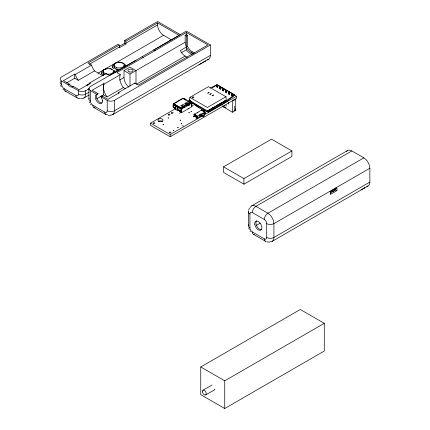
<?xml version="1.0" encoding="UTF-8"?>
<svg xmlns="http://www.w3.org/2000/svg" width="430" height="430" viewBox="0 0 430 430"><rect width="100%" height="100%" fill="white"/><g stroke="black" fill="none" stroke-linecap="round" stroke-linejoin="round"><path stroke-width="0.64" d="M88.929 88.558L88.929 98.997M204.658 114.289L204.658 115.81L203.143 116.686L201.337 115.675L200.977 113.934L203.132 115.159L204.658 114.289L202.901 113.24M248.432 225.707L248.432 211.861M197.257 116.401L197.257 116.82L197.762 116.396M182.798 106.565L188.27 103.404L186.964 104.506L188.652 105.259L188.652 104.78L187.931 104.366L186.964 104.506L182.798 106.565L183.777 107.194L182.417 108.22L181.578 109.677L181.283 112.681L180.385 112.139L179.724 113.606M184.524 107.167L184.534 105.914L183.803 106.747L183.809 107.231L184.524 107.167L183.803 106.747M181.283 112.681L181.352 108.656L173.655 103.566L173.096 105.028L173.129 107.161L175.569 108.742L173.607 107.285L173.553 104.071L182.922 98.534L191.597 103.888L191.85 106.549L191.823 102.625L183.75 98.314L182.755 98.228L173.655 103.566M216.526 86.527L216.548 85.237L216.36 87.053M219.558 88.935L219.59 86.994L219.402 88.811M222.606 90.692L222.638 88.757L222.45 90.569M225.653 92.45L225.685 90.515L225.497 92.326M228.701 94.208L228.733 92.273L228.54 94.084M231.743 95.965L231.775 94.03L231.587 95.847M222.272 106.151L232.431 112.23L232.829 100.706L232.528 100.233M228.62 104.146L228.749 102.254M188.797 102.292L190.001 102.496L190.759 103.404L189.227 105.173L188.56 105.162L184.303 107.71L182.417 108.22L173.553 104.071L175.462 106.597L175.789 109.483L177.219 110.311L177.525 107.672L177.966 107.828L178.063 110.161L180.175 111.752L180.788 110.832M175.789 109.483L175.999 106.721L173.553 104.071L181.578 109.677L181.578 112.671L191.597 106.882L191.597 103.888M200.977 113.934L199.171 114.977L199.531 115.186L199.472 115.917L201.337 114.907M226.019 107.586L224.019 107.113L224.213 105.146M189.544 100.539L189.877 97.379L208.469 86.645L225.976 96.755L226.314 99.937L207.427 110.865L189.592 100.668L190.001 100.217M177.219 110.311L177.525 107.672M194.811 114.826L194.575 116.224L193.817 116.863L194.72 116.449L194.811 114.826L196.779 115.847L197.37 117.981L196.462 118.39L197.279 117.653L196.967 117.137L194.838 115.88L194.14 115.847L193.382 116.605L194.242 116.175L194.72 116.449M194.838 115.88L194.575 116.224L197.37 117.981L196.585 116.96L196.779 115.847M204.938 113.611L205.046 113.165L205.798 112.993L204.938 113.611L204.417 113.278L204.481 111.348L201.638 110.322M248.648 210.098L249.529 207.959M189.399 100.948L189.399 99.868L189.399 100.948C195.521 105.044 201.229 110.295 208.588 112.026L226.578 101.641L234.732 94.885L217.225 84.774L210.281 88.096M184.303 107.71L185.631 105.167L190.759 103.404L189.35 103.985L191.823 102.625M183.809 107.231L184.534 105.914M193.994 114.977L194.355 114.767L194.86 115.143C192.85 114.181 194.854 115.67 194.236 114.213L194.596 114.004L195.177 114.617L194.596 114.004M232.829 100.706L234.592 99.835L235.312 98.793L235.312 110.564L232.431 112.23M190.442 100.84L190.716 101.088M197.891 112.853L197.494 112.88M183.32 107.22L185.631 105.167L186.733 105.017M200.977 114.703L199.472 115.917L199.171 114.977M202.052 115.374L197.606 117.938L197.279 116.616L199.531 115.186M181.492 106.043L182.476 105.431L181.471 105.898L180.971 105.716L181.471 105.898M186.292 103.27L185.765 102.931L186.292 103.27L187.416 102.587L182.089 104.936M183.777 107.194L181.352 108.656L173.096 105.028M212.597 87.5L217.225 84.774L225.04 89.574M331.31 190.705L332.664 191.468L334.18 190.587L334.18 189.066M119.148 46.456L124.652 43.279L124.652 40.511L157.579 21.5L180.423 34.69M95.094 107.779A5.09 2.94 -60 0 1 92.821 105.232A3.392 1.956 60 0 1 90.418 101.077L90.418 90.639A5.09 2.94 0 0 1 90.418 86.484L179.165 35.346L157.579 22.887L125.85 41.205L125.888 43.994L119.282 47.805L119.25 45.016L88.021 63.043L91.558 65.086A11.132 6.429 60 0 0 94.546 70.928L103.087 75.863M89.177 64.403L119.25 47.042M125.85 43.231L157.579 24.913L157.579 22.887M94.546 70.928L78.292 80.313A11.132 6.429 60 0 1 75.309 74.465L74.696 74.116L63.36 80.657L69.311 84.092A5.09 2.94 60 0 0 73.154 86.312L79.104 89.746L90.434 83.2L89.822 82.85A11.132 6.429 60 0 1 86.833 85.242L89.881 83.484M75.309 74.465L91.558 65.086M66.763 82.813L74.696 78.233L78.292 80.313M119.25 45.016L118.051 44.322L61.635 76.889A5.09 2.94 0 0 0 61.635 81.044L68.112 84.785L69.311 84.092M68.112 84.785A5.09 2.94 60 0 0 71.955 87L73.154 86.312M97.97 73.175L163.577 35.298L171.479 39.861M114.611 67.72L113.359 68.445A6.783 3.918 0 0 1 116.605 62.839M89.822 82.85L106.076 73.466L109.607 75.508L136.068 60.232M113.418 71.181L114.256 70.697A6.783 3.918 0 0 1 115.192 72.568M113.418 72.562L114.256 72.084L114.256 70.697M118.884 93.482A11.132 6.429 60 0 0 118.605 92.439L134.859 83.06L138.39 85.097L207.948 44.94L186.362 32.476L155.069 50.638L153.87 49.944L186.362 31.094L210.351 44.94L210.351 55.379A8.482 4.897 60 0 1 207.088 59.657M71.955 87L78.427 90.741A5.09 2.94 0 0 0 85.624 90.741L89.107 88.731M142.067 56.663L143.265 57.453L155.069 50.638M128.903 87.172A8.482 4.897 60 0 1 124.001 77.534L124.001 70.611L129.994 67.15L135.993 70.611L135.993 83.796M193.419 53.911L191.162 52.605A8.482 4.897 60 0 1 185.163 42.221L185.163 35.298L186.362 34.604L187.561 35.298L187.561 46.375A8.482 4.897 60 0 0 192.361 51.917L194.618 53.218M125.603 88.865L123.329 87.548L107.075 96.933A11.132 6.429 60 0 1 104.087 84.06L103.48 83.705L92.144 90.246L98.094 93.681A5.09 2.94 60 0 0 96.986 98.803A5.09 2.94 60 0 0 101.985 102.92M89.107 92.138L85.624 94.148A8.482 4.897 60 0 1 81.275 98.298M185.163 35.298L186.362 35.991L187.561 35.298M104.087 84.06L120.341 74.675A11.132 6.429 60 0 0 123.329 87.548M83.866 98.035L89.069 95.03M119.572 80.087L124.001 77.534M124.001 70.611L129.994 74.073L185.163 42.221M118.605 92.439L119.218 92.794L107.887 99.335L101.937 95.901L100.738 96.594A5.09 2.94 60 0 1 101.539 103.281A5.09 2.94 60 0 1 96.089 100.136A5.09 2.94 60 0 1 96.895 94.374L98.094 93.681M96.68 98.776L103.48 94.853L107.075 96.933M187.561 46.375L180.369 50.53A8.482 4.897 60 0 0 185.163 56.067L187.421 57.373M181.116 52.868L186.362 49.837L186.362 35.991M102.415 101.077L102.861 100.813M136.573 84.124L185.163 56.067M191.162 52.605L192.361 51.917M100.738 96.594L107.21 100.33A5.09 2.94 0 0 0 114.407 100.33L210.351 44.94M210.351 55.379L114.407 110.768A8.482 4.897 60 0 1 110.618 115.02M199.552 64.376L205.551 60.915A8.482 4.897 60 0 1 204.954 61.028M112.649 114.649L208.469 59.324M233.603 94.573L236.505 96.245L236.505 98.465L170.21 136.735L150.484 125.345L150.484 123.13L176.069 108.355M188.281 101.308L190.028 100.297M212.124 87.543L216.774 84.855M207.62 93.17L209.061 92.337M207.975 93.186L209.098 92.541M209.765 94.406L211.2 93.573M209.958 94.514L211.237 93.778M212.081 95.739L213.301 95.035M212.253 95.842L213.71 95.003M194.596 114.283L201.697 109.903L202.277 110.865M201.579 110.601L201.939 110.392M225.976 96.755L207.389 107.484L189.877 97.379M201.337 114.144L204.589 112.268L201.697 109.903M228.411 91.59L234.732 94.885L226.578 100.561L214.586 107.484L212.785 107.79L213.387 109.258L213.387 108.177L207.389 111.838L189.56 100.625L199.052 107.908M150.484 123.13L170.21 134.52L202.777 115.718M204.519 114.713L236.505 96.245M223.541 166.851L271.513 139.159L291.9 150.93L291.9 156.466L243.928 184.164L223.541 172.392L223.541 166.851L243.928 178.622L291.9 150.93M251.679 205.9L347.623 150.505M366.817 186.357A8.482 4.897 60 0 0 369.854 182.083L369.854 168.237A8.482 4.897 60 0 0 363.855 157.853L351.864 150.93L255.92 206.319A8.482 4.897 60 0 0 250.346 207.475M363.855 157.853L267.911 213.242A5.09 2.94 -60 0 0 264.316 219.477A3.392 1.956 60 0 1 266.713 223.627L266.713 237.478A3.392 1.956 60 0 1 264.316 238.865L252.324 231.937A3.392 1.956 60 0 1 249.927 227.782A5.09 2.94 0 0 1 248.674 224.815M256.183 225.487L260.15 223.197M369.854 168.237L273.91 223.627A5.09 2.94 0 0 1 266.713 223.627M329.971 191.839L331.718 190.834M334.046 189.49L335.787 188.485M330.224 193.145L335.728 189.969L336.926 190.657L336.926 187.888L330.321 191.705L330.321 194.473L336.926 190.657M369.854 182.083L273.91 237.478A8.482 4.897 60 0 1 270.121 241.73M272.152 241.359L367.973 186.034M200.756 366.957L300.296 309.487L324.279 323.333L324.279 351.031L224.739 408.5L200.756 394.654L200.756 366.957L224.739 380.803L324.279 323.333M202.998 390.225L212.028 385.011M205.707 394.923L214.737 389.709M181.578 109.677L180.401 108.081L185.631 105.167L188.56 105.162M204.417 113.278L205.368 112.751L204.61 112.913L204.255 111.73L202.503 110.44M203.927 111.606L204.524 112.096L203.927 111.606L204.481 111.348M196.032 118.137L197.279 117.653L196.698 117.729M234.033 110.795L235.312 110.564L234.366 106.199M110.424 115.396L108.091 115.347M191.565 105.963L193.355 105.748M269.782 242.138L267.003 241.891M233.538 99.916L234.592 99.835M178.063 110.161L180.019 110.069L180.38 111.155L178.063 110.161L177.397 107.817L177.966 107.828M180.401 108.081L182.417 108.22M80.501 98.852L78.373 98.465M193.994 114.633L197.026 115.966L197.279 116.616M188.652 104.78L186.964 104.506L188.652 105.259M175.462 106.597L175.999 106.721M212.785 107.79L214.586 108.564M196.585 116.96L196.967 117.137M192.248 54.621L189.963 53.298A8.482 4.897 60 0 1 186.362 49.837M217.935 85.527L219.096 86.194M220.257 86.865L221.998 87.87M223.159 88.542L224.32 89.209M225.481 89.881L227.217 90.886M228.378 91.558L229.539 92.224M230.7 92.896L232.442 93.901M219.515 86.79L222.229 88.354M153.87 49.853L155.069 50.547M124.652 40.511L125.85 41.205M225.976 100.217L226.578 100.561L225.976 100.174M224.777 100.91L225.379 101.254L224.777 100.867M124.652 43.279L125.888 43.994M221.181 102.985L221.778 103.329L221.181 102.942M219.983 103.678L220.579 104.022L219.983 103.635M217.585 105.06L218.182 105.409L217.585 105.022M216.381 105.753L216.983 106.102L216.381 105.716M213.984 107.14L214.586 107.484L213.984 107.097M212.785 107.833L213.387 108.177M210.388 109.215L210.985 109.564L210.388 109.177M209.19 109.908L209.786 110.257L209.19 109.865M207.798 111.569L208.588 112.026M201.337 110.392L201.917 110.725L201.337 110.112M120.341 74.675L116.804 72.638L143.265 57.453M90.418 90.639L96.895 94.374M60.388 81.49A5.09 2.94 0 0 0 61.635 84.457A3.392 1.956 60 0 0 64.038 88.612L76.029 95.535A5.09 2.94 -60 0 0 78.303 98.088M92.821 105.232L104.812 112.155A5.09 2.94 -60 0 0 107.419 114.643M65.091 90.94L77.083 97.863M93.874 107.559L105.866 114.482M249.927 227.782L249.927 213.936A3.392 1.956 60 0 1 252.324 212.549L264.316 219.477M253.377 234.269L265.369 241.192M204.61 112.913L205.046 113.165M226.158 90.262L227.276 90.945M173.129 107.161L175.569 108.742M194.236 114.213L194.935 114.756M222.503 105.931L224.019 107.113M185.454 99.835L183.75 98.314L184.986 99.69M194.054 114.735L194.699 115.364M62.952 89.198L63.355 89.596M234.543 109.688L235.312 110.564M250.136 231.13L250.486 231.625M90.633 104.42L90.977 104.915M180.562 110.58L181.578 112.671M60.99 86.21L61.248 86.752M249.276 229.534L248.728 227.884M89.773 102.824L89.37 101.722M60.587 85.102L60.77 85.656M194.14 115.847L194.242 116.175M197.026 115.966L197.606 117.938L194.355 116.062L194.355 114.767M204.589 112.268L204.825 113.767M232.695 96.847L232.442 94.353L232.479 96.965M229.588 94.466L229.394 92.595L229.426 94.557M226.54 92.703L226.352 90.837L226.379 92.794M223.493 90.945L223.304 89.08L223.331 91.036M220.445 89.187L220.257 87.317L220.289 89.279M217.403 87.43L217.214 85.559L217.241 87.521M180.019 110.069L180.175 111.752M187.937 104.85L187.931 104.366M332.653 189.936L332.664 191.468M203.132 115.159L203.143 116.686M335.728 187.942L335.728 189.969M243.928 178.622L243.928 184.164M226.019 105.022L226.019 106.301M224.739 380.803L224.739 408.5M186.362 32.476L186.362 34.604M170.21 134.52L170.21 136.735M129.994 74.073L129.994 85.941M117.008 70.493L117.008 69.106L115.756 69.827A6.783 3.918 0 0 0 118.417 70.348M114.407 63.683L114.407 65.07M114.407 100.33L114.407 110.768A5.09 2.94 0 0 1 107.21 110.768A3.392 1.956 60 0 1 104.812 112.155M107.21 100.33L107.21 110.768M103.614 69.918L103.614 71.127M103.48 83.705L103.48 94.853M85.624 90.741L85.624 94.148A5.09 2.94 0 0 1 78.427 94.148A3.392 1.956 60 0 1 76.029 95.535M78.427 90.741L78.427 94.148M74.696 74.116L74.696 78.233M61.635 81.044L61.635 84.457M113.31 71.901A5.09 2.94 0 0 1 113.197 73.675M104.678 74.686A5.09 2.94 0 0 1 103.496 71.923M124.001 65.478A5.09 2.94 0 0 1 123.797 67.72M120.9 69.225A5.09 2.94 0 0 1 115.46 68.445A5.09 2.94 0 0 1 114.563 65.252M118.529 70.751A5.09 2.94 0 0 1 117.745 70.654M114.16 68.23A5.09 2.94 0 0 1 114.563 66.639M103.614 75.454A6.783 3.918 0 0 1 101.888 71.606A6.783 3.918 0 0 1 106.887 68.87M109.768 68.848A6.783 3.918 0 0 1 111.854 69.311M103.56 74.965A5.09 2.94 0 0 1 103.737 72.906M163.577 35.298A8.482 4.897 60 0 1 157.579 24.913M65.984 91.181A5.09 2.94 -60 0 1 64.038 88.612M106.076 73.466A11.132 6.429 60 0 1 105.678 74.175M101.663 73.664A6.783 3.918 0 0 1 103.614 71.299M114.256 72.084A6.783 3.918 0 0 1 114.918 72.966M118.551 62.554A6.783 3.918 0 0 1 125.985 66.456M112.429 67.623A6.783 3.918 0 0 1 114.063 65.285M124.001 65.07A6.783 3.918 0 0 1 125.431 66.284M90.418 101.077A5.09 2.94 0 0 1 89.171 98.105M101.937 95.901A5.09 2.94 60 0 1 102.49 96.723M134.859 83.06A11.132 6.429 60 0 1 135.004 83.57M199.434 64.409A8.482 4.897 60 0 1 198.848 64.495M158.487 121.405A2.542 1.467 0 0 1 162.599 121.529M197.553 116.326A0.677 0.392 0 0 1 197.128 115.896M232.775 96.1A0.865 0.5 0 0 1 232.797 96.621A0.865 0.5 0 0 1 232.006 96.874M346.537 151.596A8.482 4.897 60 0 1 351.864 150.93M252.324 212.549A5.09 2.94 -60 0 1 255.92 206.319L267.911 213.242A8.482 4.897 60 0 1 273.91 223.627L273.91 237.478A5.09 2.94 0 0 1 266.713 237.478M254.27 234.506A5.09 2.94 -60 0 1 252.324 231.937M266.261 241.429A5.09 2.94 -60 0 1 264.316 238.865M249.927 213.936A5.09 2.94 0 0 1 248.674 210.969M261.784 229.55A5.09 2.94 60 0 1 256.973 226.481A5.09 2.94 60 0 1 256.726 220.783M364.081 187.786A8.482 4.897 60 0 0 364.871 187.695L361.549 189.614A8.482 4.897 60 0 1 360.963 189.7M214.828 389.51A2.714 1.564 60 0 1 214.651 389.505M163.142 124.619L163.658 124.63L163.147 124.603M168.125 117.997L168.641 118.013L168.135 117.965M173.306 130.483L173.822 130.5L173.306 130.467M178.24 127.404L177.724 127.404L178.24 127.404M180.675 120.196L180.159 120.212L180.675 120.212M181.224 123.802L181.739 123.819L181.224 123.802M182.75 125.909L183.266 125.925L182.755 125.882M188.442 108.677L187.926 108.677L188.437 108.72M188.84 112.719L189.356 112.735L188.84 112.719M191.124 111.402L191.64 111.418L191.135 111.37M188.587 103.92L187.835 104.872L189.227 105.173L188.587 103.92M224.18 101.948L223.578 101.598L224.18 101.948M222.982 102.641L222.38 102.292L222.982 102.641M219.381 104.716L218.784 104.372L219.381 104.716M215.785 106.796L215.183 106.446L215.785 106.796M212.183 108.871L211.587 108.527L212.183 108.871M208.588 110.945L207.986 110.601L208.588 110.945M105.57 73.74A5.09 2.94 0 0 0 113.488 71.504A5.09 2.94 0 0 0 106.172 68.666A5.09 2.94 0 0 0 105.57 73.74M116.363 67.51A5.09 2.94 0 0 0 124.281 65.274A5.09 2.94 0 0 0 116.965 62.431A5.09 2.94 0 0 0 116.363 67.51M129.188 71.88A2.542 1.467 0 0 0 133.004 70.611A2.542 1.467 0 0 0 129.188 69.337A2.542 1.467 0 0 0 129.188 71.88M159.078 121.346A2.542 1.467 0 0 0 163.008 120.19A2.542 1.467 0 0 0 159.31 118.809A2.542 1.467 0 0 0 159.078 121.346M153.693 123.48A0.752 0.435 0 0 0 154.822 123.104A0.752 0.435 0 0 0 153.693 122.727A0.752 0.435 0 0 0 153.693 123.48M169.775 132.779A0.752 0.435 0 0 0 170.963 132.467A0.752 0.435 0 0 0 169.904 132.031A0.752 0.435 0 0 0 169.775 132.779M168.641 115.025A0.935 0.537 0 0 0 170.076 114.606A0.935 0.537 0 0 0 168.721 114.095A0.935 0.537 0 0 0 168.641 115.025M171.683 113.267A0.935 0.537 0 0 0 173.123 112.843A0.935 0.537 0 0 0 171.769 112.337A0.935 0.537 0 0 0 171.683 113.267M192.694 97.798A0.849 0.489 0 0 0 193.962 97.379A0.849 0.489 0 0 0 192.694 96.954A0.849 0.489 0 0 0 192.694 97.798M254.764 224.309A5.09 2.94 60 0 0 260.585 230.244A5.09 2.94 60 0 0 259.607 222.568A5.09 2.94 60 0 0 254.764 224.309M202.455 391.832A2.714 1.564 60 0 0 205.561 394.993A2.714 1.564 60 0 0 205.035 390.902A2.714 1.564 60 0 0 202.455 391.832"/></g></svg>
